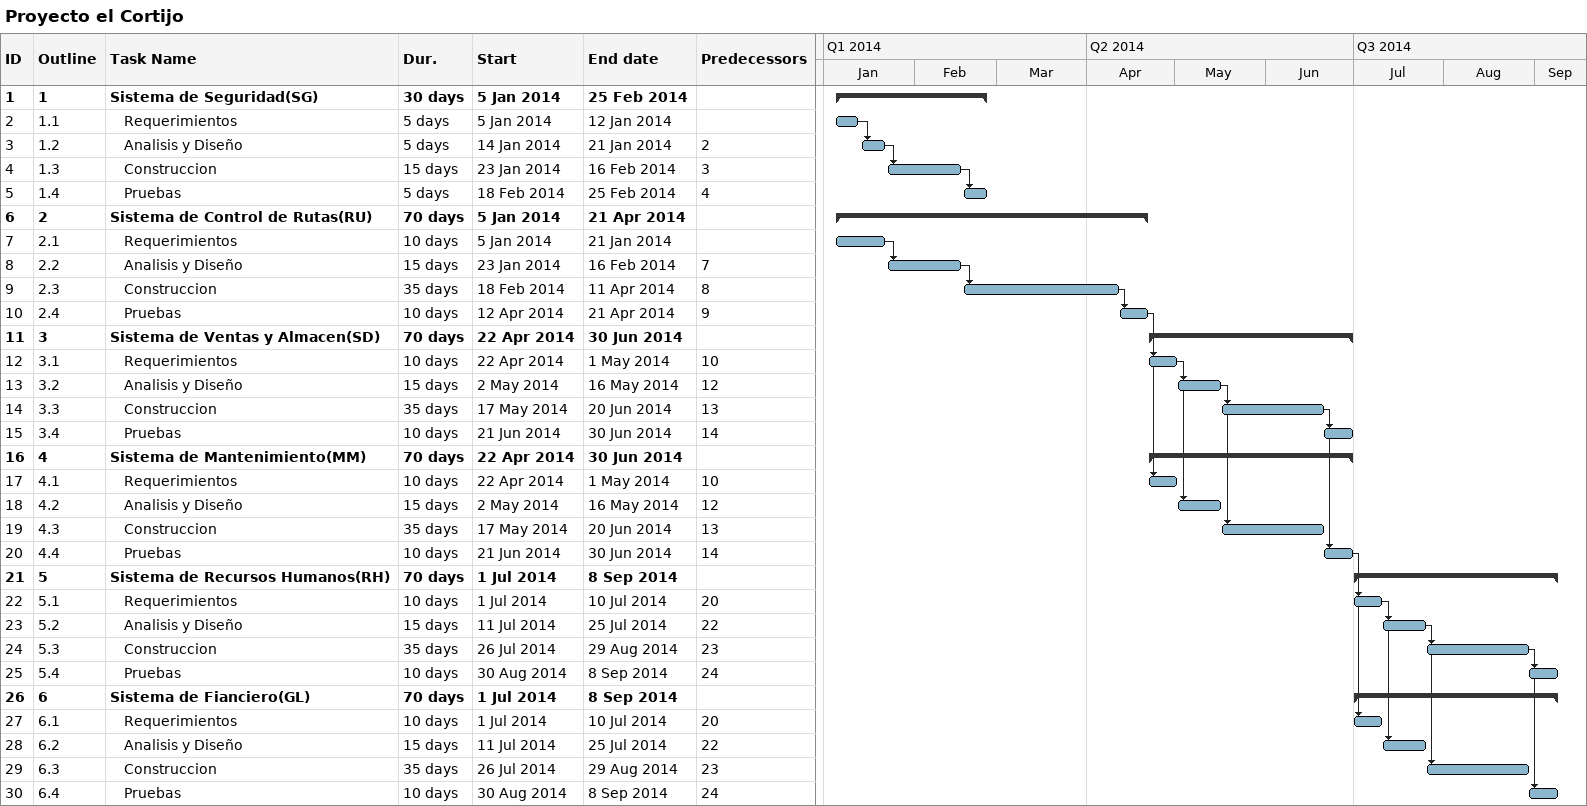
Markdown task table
Proyecto el Cortijo

| ID | WBS | Task | Duration | Start | Finish | Predecessors |
|---|---|---|---|---|---|---|
| 1 | 1 | **Sistema de Seguridad(SG)** | 30d | 2014-01-05 | 2014-02-25 |  |
| 2 | 1.1 | Requerimientos | 5d | 2014-01-05 | 2014-01-12 |  |
| 3 | 1.2 | Analisis y Diseño | 5d | 2014-01-14 | 2014-01-21 | 2 |
| 4 | 1.3 | Construccion | 15d | 2014-01-23 | 2014-02-16 | 3 |
| 5 | 1.4 | Pruebas | 5d | 2014-02-18 | 2014-02-25 | 4 |
| 6 | 2 | **Sistema de Control de Rutas(RU)** | 70d | 2014-01-05 | 2014-04-21 |  |
| 7 | 2.1 | Requerimientos | 10d | 2014-01-05 | 2014-01-21 |  |
| 8 | 2.2 | Analisis y Diseño | 15d | 2014-01-23 | 2014-02-16 | 7 |
| 9 | 2.3 | Construccion | 35d | 2014-02-18 | 2014-04-11 | 8 |
| 10 | 2.4 | Pruebas | 10d | 2014-04-12 | 2014-04-21 | 9 |
| 11 | 3 | **Sistema de Ventas y Almacen(SD)** | 70d | 2014-04-22 | 2014-06-30 |  |
| 12 | 3.1 | Requerimientos | 10d | 2014-04-22 | 2014-05-01 | 10 |
| 13 | 3.2 | Analisis y Diseño | 15d | 2014-05-02 | 2014-05-16 | 12 |
| 14 | 3.3 | Construccion | 35d | 2014-05-17 | 2014-06-20 | 13 |
| 15 | 3.4 | Pruebas | 10d | 2014-06-21 | 2014-06-30 | 14 |
| 16 | 4 | **Sistema de Mantenimiento(MM)** | 70d | 2014-04-22 | 2014-06-30 |  |
| 17 | 4.1 | Requerimientos | 10d | 2014-04-22 | 2014-05-01 | 10 |
| 18 | 4.2 | Analisis y Diseño | 15d | 2014-05-02 | 2014-05-16 | 12 |
| 19 | 4.3 | Construccion | 35d | 2014-05-17 | 2014-06-20 | 13 |
| 20 | 4.4 | Pruebas | 10d | 2014-06-21 | 2014-06-30 | 14 |
| 21 | 5 | **Sistema de Recursos Humanos(RH)** | 70d | 2014-07-01 | 2014-09-08 |  |
| 22 | 5.1 | Requerimientos | 10d | 2014-07-01 | 2014-07-10 | 20 |
| 23 | 5.2 | Analisis y Diseño | 15d | 2014-07-11 | 2014-07-25 | 22 |
| 24 | 5.3 | Construccion | 35d | 2014-07-26 | 2014-08-29 | 23 |
| 25 | 5.4 | Pruebas | 10d | 2014-08-30 | 2014-09-08 | 24 |
| 26 | 6 | **Sistema de Fianciero(GL)** | 70d | 2014-07-01 | 2014-09-08 |  |
| 27 | 6.1 | Requerimientos | 10d | 2014-07-01 | 2014-07-10 | 20 |
| 28 | 6.2 | Analisis y Diseño | 15d | 2014-07-11 | 2014-07-25 | 22 |
| 29 | 6.3 | Construccion | 35d | 2014-07-26 | 2014-08-29 | 23 |
| 30 | 6.4 | Pruebas | 10d | 2014-08-30 | 2014-09-08 | 24 |
